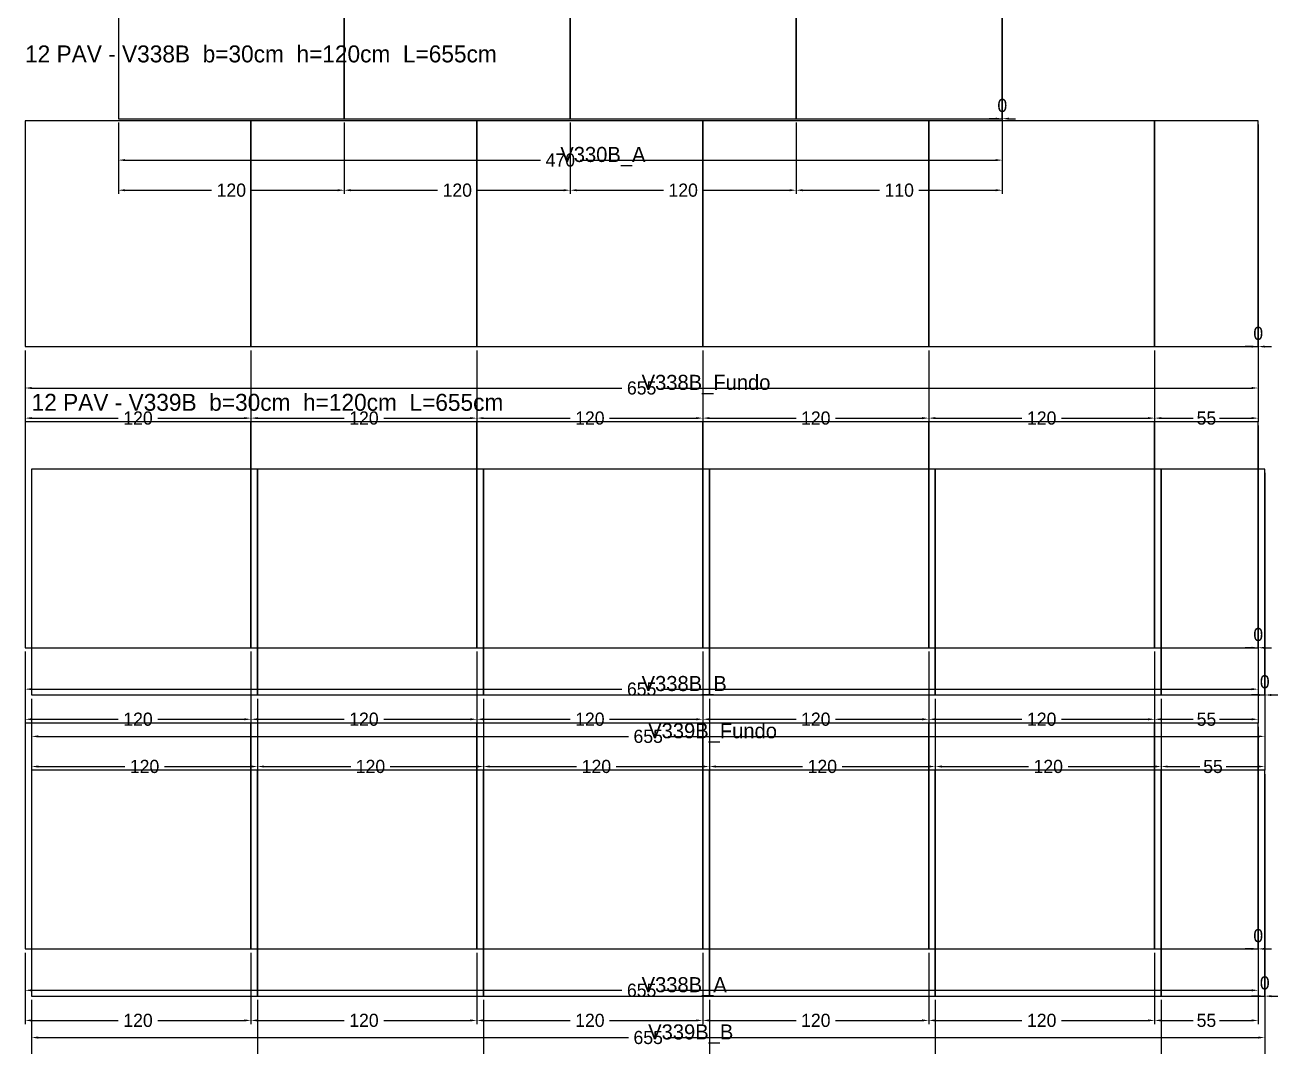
# Model space of a CAD drawing. Header units: metres. Extents: x 180 to 6304, y -11808 to -336.
# Drawn here: x 3304 to 3970, y -2813 to -2270 of the extents above; entities that cross this region are included whole.
import ezdxf

# ---------------------------------------------------------------- set-up
doc = ezdxf.new("R2010")
doc.units = ezdxf.units.M
doc.layers.add('COTA', color=3, linetype='Continuous')
doc.dimstyles.new('COTA_VIG', dxfattribs={"dimtxt": 7, "dimasz": 3.5, "dimexe": 2, "dimexo": 2, "dimgap": 1.5, "dimtad": 1, "dimdec": 1, "dimcen": 2.5, "dimclrd": 3, "dimclre": 3, "dimclrt": 3, "dimazin": 3, "dimtfac": 1, "dimtmove": 0, "dimatfit": 3})

# ---------------------------------------------------------------- blocks, each defined once
blk = doc.blocks.new('_CLOSEDFILLED')
at = {"color": 0, "linetype": 'BYBLOCK'}
blk.add_solid([(-1, 0.16), (0, 0), (-1, -0.16)], dxfattribs=at)
blk = doc.blocks.new('*D424')
at = {"color": 3}
for p, q in [((3353.69, -2321.85), (3353.69, -2343.85)), ((3823.19, -2321.85), (3823.19, -2343.85)), ((3357.19, -2341.85), (3577.94, -2341.85)), ((3598.94, -2341.85), (3819.69, -2341.85))]:
    blk.add_line(p, q, dxfattribs=at)
at = {"layer": 'Defpoints'}
for p in [(3353.69, -2319.85), (3823.19, -2319.85), (3353.69, -2341.85)]:
    blk.add_point(p, dxfattribs=at)
at = {"layer": 'COTA', "color": 3, "xscale": 3.5, "yscale": 3.5, "rotation": 180}
blk.add_blockref('_CLOSEDFILLED', (3353.69, -2341.85), dxfattribs=at)
at = {"layer": 'COTA', "color": 3, "xscale": 3.5, "yscale": 3.5}
blk.add_blockref('_CLOSEDFILLED', (3823.19, -2341.85), dxfattribs=at)
at = {"layer": 'COTA', "color": 3, "insert": (3588.44, -2341.85), "char_height": 7, "attachment_point": 5}
blk.add_mtext('470', dxfattribs=at)
blk = doc.blocks.new('*D425')
at = {"color": 3}
for p, q in [((3353.69, -2321.85), (3353.69, -2359.85)), ((3473.69, -2321.85), (3473.69, -2359.85)), ((3357.19, -2357.85), (3403.19, -2357.85)), ((3424.19, -2357.85), (3470.19, -2357.85))]:
    blk.add_line(p, q, dxfattribs=at)
at = {"layer": 'Defpoints'}
for p in [(3353.69, -2319.85), (3473.69, -2319.85), (3353.69, -2357.85)]:
    blk.add_point(p, dxfattribs=at)
at = {"layer": 'COTA', "color": 3, "xscale": 3.5, "yscale": 3.5, "rotation": 180}
blk.add_blockref('_CLOSEDFILLED', (3353.69, -2357.85), dxfattribs=at)
at = {"layer": 'COTA', "color": 3, "xscale": 3.5, "yscale": 3.5}
blk.add_blockref('_CLOSEDFILLED', (3473.69, -2357.85), dxfattribs=at)
at = {"layer": 'COTA', "color": 3, "insert": (3413.69, -2357.85), "char_height": 7, "attachment_point": 5}
blk.add_mtext('120', dxfattribs=at)
blk = doc.blocks.new('*D426')
at = {"color": 3}
for p, q in [((3473.69, -2321.85), (3473.69, -2359.85)), ((3593.69, -2321.85), (3593.69, -2359.85)), ((3477.19, -2357.85), (3523.19, -2357.85)), ((3544.19, -2357.85), (3590.19, -2357.85))]:
    blk.add_line(p, q, dxfattribs=at)
at = {"layer": 'Defpoints'}
for p in [(3473.69, -2319.85), (3593.69, -2319.85), (3473.69, -2357.85)]:
    blk.add_point(p, dxfattribs=at)
at = {"layer": 'COTA', "color": 3, "xscale": 3.5, "yscale": 3.5, "rotation": 180}
blk.add_blockref('_CLOSEDFILLED', (3473.69, -2357.85), dxfattribs=at)
at = {"layer": 'COTA', "color": 3, "xscale": 3.5, "yscale": 3.5}
blk.add_blockref('_CLOSEDFILLED', (3593.69, -2357.85), dxfattribs=at)
at = {"layer": 'COTA', "color": 3, "insert": (3533.69, -2357.85), "char_height": 7, "attachment_point": 5}
blk.add_mtext('120', dxfattribs=at)
blk = doc.blocks.new('*D427')
at = {"color": 3}
for p, q in [((3593.69, -2321.85), (3593.69, -2359.85)), ((3713.69, -2321.85), (3713.69, -2359.85)), ((3597.19, -2357.85), (3643.19, -2357.85)), ((3664.19, -2357.85), (3710.19, -2357.85))]:
    blk.add_line(p, q, dxfattribs=at)
at = {"layer": 'Defpoints'}
for p in [(3593.69, -2319.85), (3713.69, -2319.85), (3593.69, -2357.85)]:
    blk.add_point(p, dxfattribs=at)
at = {"layer": 'COTA', "color": 3, "xscale": 3.5, "yscale": 3.5, "rotation": 180}
blk.add_blockref('_CLOSEDFILLED', (3593.69, -2357.85), dxfattribs=at)
at = {"layer": 'COTA', "color": 3, "xscale": 3.5, "yscale": 3.5}
blk.add_blockref('_CLOSEDFILLED', (3713.69, -2357.85), dxfattribs=at)
at = {"layer": 'COTA', "color": 3, "insert": (3653.69, -2357.85), "char_height": 7, "attachment_point": 5}
blk.add_mtext('120', dxfattribs=at)
blk = doc.blocks.new('*D428')
at = {"color": 3}
for p, q in [((3713.69, -2321.85), (3713.69, -2359.85)), ((3823.19, -2321.85), (3823.19, -2359.85)), ((3717.19, -2357.85), (3757.94, -2357.85)), ((3778.94, -2357.85), (3819.69, -2357.85))]:
    blk.add_line(p, q, dxfattribs=at)
at = {"layer": 'Defpoints'}
for p in [(3713.69, -2319.85), (3823.19, -2319.85), (3713.69, -2357.85)]:
    blk.add_point(p, dxfattribs=at)
at = {"layer": 'COTA', "color": 3, "xscale": 3.5, "yscale": 3.5, "rotation": 180}
blk.add_blockref('_CLOSEDFILLED', (3713.69, -2357.85), dxfattribs=at)
at = {"layer": 'COTA', "color": 3, "xscale": 3.5, "yscale": 3.5}
blk.add_blockref('_CLOSEDFILLED', (3823.19, -2357.85), dxfattribs=at)
at = {"layer": 'COTA', "color": 3, "insert": (3768.44, -2357.85), "char_height": 7, "attachment_point": 5}
blk.add_mtext('110', dxfattribs=at)
blk = doc.blocks.new('*D652')
at = {"color": 3}
for p, q in [((3304.12, -2762.93), (3304.12, -2784.93)), ((3959.12, -2762.93), (3959.12, -2784.93)), ((3307.62, -2782.93), (3621.12, -2782.93)), ((3642.12, -2782.93), (3955.62, -2782.93))]:
    blk.add_line(p, q, dxfattribs=at)
at = {"layer": 'Defpoints'}
for p in [(3304.12, -2760.93), (3959.12, -2760.93), (3304.12, -2782.93)]:
    blk.add_point(p, dxfattribs=at)
at = {"layer": 'COTA', "color": 3, "xscale": 3.5, "yscale": 3.5, "rotation": 180}
blk.add_blockref('_CLOSEDFILLED', (3304.12, -2782.93), dxfattribs=at)
at = {"layer": 'COTA', "color": 3, "xscale": 3.5, "yscale": 3.5}
blk.add_blockref('_CLOSEDFILLED', (3959.12, -2782.93), dxfattribs=at)
at = {"layer": 'COTA', "color": 3, "insert": (3631.62, -2782.93), "char_height": 7, "attachment_point": 5}
blk.add_mtext('655', dxfattribs=at)
blk = doc.blocks.new('*D653')
at = {"color": 3}
for p, q in [((3304.12, -2762.93), (3304.12, -2800.93)), ((3424.12, -2762.93), (3424.12, -2800.93)), ((3307.62, -2798.93), (3353.62, -2798.93)), ((3374.62, -2798.93), (3420.62, -2798.93))]:
    blk.add_line(p, q, dxfattribs=at)
at = {"layer": 'Defpoints'}
for p in [(3304.12, -2760.93), (3424.12, -2760.93), (3304.12, -2798.93)]:
    blk.add_point(p, dxfattribs=at)
at = {"layer": 'COTA', "color": 3, "xscale": 3.5, "yscale": 3.5, "rotation": 180}
blk.add_blockref('_CLOSEDFILLED', (3304.12, -2798.93), dxfattribs=at)
at = {"layer": 'COTA', "color": 3, "xscale": 3.5, "yscale": 3.5}
blk.add_blockref('_CLOSEDFILLED', (3424.12, -2798.93), dxfattribs=at)
at = {"layer": 'COTA', "color": 3, "insert": (3364.12, -2798.93), "char_height": 7, "attachment_point": 5}
blk.add_mtext('120', dxfattribs=at)
blk = doc.blocks.new('*D654')
at = {"color": 3}
for p, q in [((3424.12, -2762.93), (3424.12, -2800.93)), ((3544.12, -2762.93), (3544.12, -2800.93)), ((3427.62, -2798.93), (3473.62, -2798.93)), ((3494.62, -2798.93), (3540.62, -2798.93))]:
    blk.add_line(p, q, dxfattribs=at)
at = {"layer": 'Defpoints'}
for p in [(3424.12, -2760.93), (3544.12, -2760.93), (3424.12, -2798.93)]:
    blk.add_point(p, dxfattribs=at)
at = {"layer": 'COTA', "color": 3, "xscale": 3.5, "yscale": 3.5, "rotation": 180}
blk.add_blockref('_CLOSEDFILLED', (3424.12, -2798.93), dxfattribs=at)
at = {"layer": 'COTA', "color": 3, "xscale": 3.5, "yscale": 3.5}
blk.add_blockref('_CLOSEDFILLED', (3544.12, -2798.93), dxfattribs=at)
at = {"layer": 'COTA', "color": 3, "insert": (3484.12, -2798.93), "char_height": 7, "attachment_point": 5}
blk.add_mtext('120', dxfattribs=at)
blk = doc.blocks.new('*D655')
at = {"color": 3}
for p, q in [((3544.12, -2762.93), (3544.12, -2800.93)), ((3664.12, -2762.93), (3664.12, -2800.93)), ((3547.62, -2798.93), (3593.62, -2798.93)), ((3614.62, -2798.93), (3660.62, -2798.93))]:
    blk.add_line(p, q, dxfattribs=at)
at = {"layer": 'Defpoints'}
for p in [(3544.12, -2760.93), (3664.12, -2760.93), (3544.12, -2798.93)]:
    blk.add_point(p, dxfattribs=at)
at = {"layer": 'COTA', "color": 3, "xscale": 3.5, "yscale": 3.5, "rotation": 180}
blk.add_blockref('_CLOSEDFILLED', (3544.12, -2798.93), dxfattribs=at)
at = {"layer": 'COTA', "color": 3, "xscale": 3.5, "yscale": 3.5}
blk.add_blockref('_CLOSEDFILLED', (3664.12, -2798.93), dxfattribs=at)
at = {"layer": 'COTA', "color": 3, "insert": (3604.12, -2798.93), "char_height": 7, "attachment_point": 5}
blk.add_mtext('120', dxfattribs=at)
blk = doc.blocks.new('*D656')
at = {"color": 3}
for p, q in [((3664.12, -2762.93), (3664.12, -2800.93)), ((3784.12, -2762.93), (3784.12, -2800.93)), ((3667.62, -2798.93), (3713.62, -2798.93)), ((3734.62, -2798.93), (3780.62, -2798.93))]:
    blk.add_line(p, q, dxfattribs=at)
at = {"layer": 'Defpoints'}
for p in [(3664.12, -2760.93), (3784.12, -2760.93), (3664.12, -2798.93)]:
    blk.add_point(p, dxfattribs=at)
at = {"layer": 'COTA', "color": 3, "xscale": 3.5, "yscale": 3.5, "rotation": 180}
blk.add_blockref('_CLOSEDFILLED', (3664.12, -2798.93), dxfattribs=at)
at = {"layer": 'COTA', "color": 3, "xscale": 3.5, "yscale": 3.5}
blk.add_blockref('_CLOSEDFILLED', (3784.12, -2798.93), dxfattribs=at)
at = {"layer": 'COTA', "color": 3, "insert": (3724.12, -2798.93), "char_height": 7, "attachment_point": 5}
blk.add_mtext('120', dxfattribs=at)
blk = doc.blocks.new('*D657')
at = {"color": 3}
for p, q in [((3784.12, -2762.93), (3784.12, -2800.93)), ((3904.12, -2762.93), (3904.12, -2800.93)), ((3787.62, -2798.93), (3833.62, -2798.93)), ((3854.62, -2798.93), (3900.62, -2798.93))]:
    blk.add_line(p, q, dxfattribs=at)
at = {"layer": 'Defpoints'}
for p in [(3784.12, -2760.93), (3904.12, -2760.93), (3784.12, -2798.93)]:
    blk.add_point(p, dxfattribs=at)
at = {"layer": 'COTA', "color": 3, "xscale": 3.5, "yscale": 3.5, "rotation": 180}
blk.add_blockref('_CLOSEDFILLED', (3784.12, -2798.93), dxfattribs=at)
at = {"layer": 'COTA', "color": 3, "xscale": 3.5, "yscale": 3.5}
blk.add_blockref('_CLOSEDFILLED', (3904.12, -2798.93), dxfattribs=at)
at = {"layer": 'COTA', "color": 3, "insert": (3844.12, -2798.93), "char_height": 7, "attachment_point": 5}
blk.add_mtext('120', dxfattribs=at)
blk = doc.blocks.new('*D658')
at = {"color": 3}
for p, q in [((3904.12, -2762.93), (3904.12, -2800.93)), ((3959.12, -2762.93), (3959.12, -2800.93)), ((3907.62, -2798.93), (3924.62, -2798.93)), ((3938.62, -2798.93), (3955.62, -2798.93))]:
    blk.add_line(p, q, dxfattribs=at)
at = {"layer": 'Defpoints'}
for p in [(3904.12, -2760.93), (3959.12, -2760.93), (3904.12, -2798.93)]:
    blk.add_point(p, dxfattribs=at)
at = {"layer": 'COTA', "color": 3, "xscale": 3.5, "yscale": 3.5, "rotation": 180}
blk.add_blockref('_CLOSEDFILLED', (3904.12, -2798.93), dxfattribs=at)
at = {"layer": 'COTA', "color": 3, "xscale": 3.5, "yscale": 3.5}
blk.add_blockref('_CLOSEDFILLED', (3959.12, -2798.93), dxfattribs=at)
at = {"layer": 'COTA', "color": 3, "insert": (3931.62, -2798.93), "char_height": 7, "attachment_point": 5}
blk.add_mtext('55', dxfattribs=at)
blk = doc.blocks.new('*D660')
at = {"color": 3}
for p, q in [((3304.12, -2602.93), (3304.12, -2624.93)), ((3959.12, -2602.93), (3959.12, -2624.93)), ((3307.62, -2622.93), (3621.12, -2622.93)), ((3642.12, -2622.93), (3955.62, -2622.93))]:
    blk.add_line(p, q, dxfattribs=at)
at = {"layer": 'Defpoints'}
for p in [(3304.12, -2600.93), (3959.12, -2600.93), (3304.12, -2622.93)]:
    blk.add_point(p, dxfattribs=at)
at = {"layer": 'COTA', "color": 3, "xscale": 3.5, "yscale": 3.5, "rotation": 180}
blk.add_blockref('_CLOSEDFILLED', (3304.12, -2622.93), dxfattribs=at)
at = {"layer": 'COTA', "color": 3, "xscale": 3.5, "yscale": 3.5}
blk.add_blockref('_CLOSEDFILLED', (3959.12, -2622.93), dxfattribs=at)
at = {"layer": 'COTA', "color": 3, "insert": (3631.62, -2622.93), "char_height": 7, "attachment_point": 5}
blk.add_mtext('655', dxfattribs=at)
blk = doc.blocks.new('*D661')
at = {"color": 3}
for p, q in [((3304.12, -2602.93), (3304.12, -2640.93)), ((3424.12, -2602.93), (3424.12, -2640.93)), ((3307.62, -2638.93), (3353.62, -2638.93)), ((3374.62, -2638.93), (3420.62, -2638.93))]:
    blk.add_line(p, q, dxfattribs=at)
at = {"layer": 'Defpoints'}
for p in [(3304.12, -2600.93), (3424.12, -2600.93), (3304.12, -2638.93)]:
    blk.add_point(p, dxfattribs=at)
at = {"layer": 'COTA', "color": 3, "xscale": 3.5, "yscale": 3.5, "rotation": 180}
blk.add_blockref('_CLOSEDFILLED', (3304.12, -2638.93), dxfattribs=at)
at = {"layer": 'COTA', "color": 3, "xscale": 3.5, "yscale": 3.5}
blk.add_blockref('_CLOSEDFILLED', (3424.12, -2638.93), dxfattribs=at)
at = {"layer": 'COTA', "color": 3, "insert": (3364.12, -2638.93), "char_height": 7, "attachment_point": 5}
blk.add_mtext('120', dxfattribs=at)
blk = doc.blocks.new('*D662')
at = {"color": 3}
for p, q in [((3424.12, -2602.93), (3424.12, -2640.93)), ((3544.12, -2602.93), (3544.12, -2640.93)), ((3427.62, -2638.93), (3473.62, -2638.93)), ((3494.62, -2638.93), (3540.62, -2638.93))]:
    blk.add_line(p, q, dxfattribs=at)
at = {"layer": 'Defpoints'}
for p in [(3424.12, -2600.93), (3544.12, -2600.93), (3424.12, -2638.93)]:
    blk.add_point(p, dxfattribs=at)
at = {"layer": 'COTA', "color": 3, "xscale": 3.5, "yscale": 3.5, "rotation": 180}
blk.add_blockref('_CLOSEDFILLED', (3424.12, -2638.93), dxfattribs=at)
at = {"layer": 'COTA', "color": 3, "xscale": 3.5, "yscale": 3.5}
blk.add_blockref('_CLOSEDFILLED', (3544.12, -2638.93), dxfattribs=at)
at = {"layer": 'COTA', "color": 3, "insert": (3484.12, -2638.93), "char_height": 7, "attachment_point": 5}
blk.add_mtext('120', dxfattribs=at)
blk = doc.blocks.new('*D663')
at = {"color": 3}
for p, q in [((3544.12, -2602.93), (3544.12, -2640.93)), ((3664.12, -2602.93), (3664.12, -2640.93)), ((3547.62, -2638.93), (3593.62, -2638.93)), ((3614.62, -2638.93), (3660.62, -2638.93))]:
    blk.add_line(p, q, dxfattribs=at)
at = {"layer": 'Defpoints'}
for p in [(3544.12, -2600.93), (3664.12, -2600.93), (3544.12, -2638.93)]:
    blk.add_point(p, dxfattribs=at)
at = {"layer": 'COTA', "color": 3, "xscale": 3.5, "yscale": 3.5, "rotation": 180}
blk.add_blockref('_CLOSEDFILLED', (3544.12, -2638.93), dxfattribs=at)
at = {"layer": 'COTA', "color": 3, "xscale": 3.5, "yscale": 3.5}
blk.add_blockref('_CLOSEDFILLED', (3664.12, -2638.93), dxfattribs=at)
at = {"layer": 'COTA', "color": 3, "insert": (3604.12, -2638.93), "char_height": 7, "attachment_point": 5}
blk.add_mtext('120', dxfattribs=at)
blk = doc.blocks.new('*D664')
at = {"color": 3}
for p, q in [((3664.12, -2602.93), (3664.12, -2640.93)), ((3784.12, -2602.93), (3784.12, -2640.93)), ((3667.62, -2638.93), (3713.62, -2638.93)), ((3734.62, -2638.93), (3780.62, -2638.93))]:
    blk.add_line(p, q, dxfattribs=at)
at = {"layer": 'Defpoints'}
for p in [(3664.12, -2600.93), (3784.12, -2600.93), (3664.12, -2638.93)]:
    blk.add_point(p, dxfattribs=at)
at = {"layer": 'COTA', "color": 3, "xscale": 3.5, "yscale": 3.5, "rotation": 180}
blk.add_blockref('_CLOSEDFILLED', (3664.12, -2638.93), dxfattribs=at)
at = {"layer": 'COTA', "color": 3, "xscale": 3.5, "yscale": 3.5}
blk.add_blockref('_CLOSEDFILLED', (3784.12, -2638.93), dxfattribs=at)
at = {"layer": 'COTA', "color": 3, "insert": (3724.12, -2638.93), "char_height": 7, "attachment_point": 5}
blk.add_mtext('120', dxfattribs=at)
blk = doc.blocks.new('*D665')
at = {"color": 3}
for p, q in [((3784.12, -2602.93), (3784.12, -2640.93)), ((3904.12, -2602.93), (3904.12, -2640.93)), ((3787.62, -2638.93), (3833.62, -2638.93)), ((3854.62, -2638.93), (3900.62, -2638.93))]:
    blk.add_line(p, q, dxfattribs=at)
at = {"layer": 'Defpoints'}
for p in [(3784.12, -2600.93), (3904.12, -2600.93), (3784.12, -2638.93)]:
    blk.add_point(p, dxfattribs=at)
at = {"layer": 'COTA', "color": 3, "xscale": 3.5, "yscale": 3.5, "rotation": 180}
blk.add_blockref('_CLOSEDFILLED', (3784.12, -2638.93), dxfattribs=at)
at = {"layer": 'COTA', "color": 3, "xscale": 3.5, "yscale": 3.5}
blk.add_blockref('_CLOSEDFILLED', (3904.12, -2638.93), dxfattribs=at)
at = {"layer": 'COTA', "color": 3, "insert": (3844.12, -2638.93), "char_height": 7, "attachment_point": 5}
blk.add_mtext('120', dxfattribs=at)
blk = doc.blocks.new('*D666')
at = {"color": 3}
for p, q in [((3904.12, -2602.93), (3904.12, -2640.93)), ((3959.12, -2602.93), (3959.12, -2640.93)), ((3907.62, -2638.93), (3924.62, -2638.93)), ((3938.62, -2638.93), (3955.62, -2638.93))]:
    blk.add_line(p, q, dxfattribs=at)
at = {"layer": 'Defpoints'}
for p in [(3904.12, -2600.93), (3959.12, -2600.93), (3904.12, -2638.93)]:
    blk.add_point(p, dxfattribs=at)
at = {"layer": 'COTA', "color": 3, "xscale": 3.5, "yscale": 3.5, "rotation": 180}
blk.add_blockref('_CLOSEDFILLED', (3904.12, -2638.93), dxfattribs=at)
at = {"layer": 'COTA', "color": 3, "xscale": 3.5, "yscale": 3.5}
blk.add_blockref('_CLOSEDFILLED', (3959.12, -2638.93), dxfattribs=at)
at = {"layer": 'COTA', "color": 3, "insert": (3931.62, -2638.93), "char_height": 7, "attachment_point": 5}
blk.add_mtext('55', dxfattribs=at)
blk = doc.blocks.new('*D668')
at = {"color": 3}
for p, q in [((3304.12, -2442.93), (3304.12, -2464.93)), ((3959.12, -2442.93), (3959.12, -2464.93)), ((3307.62, -2462.93), (3621.12, -2462.93)), ((3642.12, -2462.93), (3955.62, -2462.93))]:
    blk.add_line(p, q, dxfattribs=at)
at = {"layer": 'Defpoints'}
for p in [(3304.12, -2440.93), (3959.12, -2440.93), (3304.12, -2462.93)]:
    blk.add_point(p, dxfattribs=at)
at = {"layer": 'COTA', "color": 3, "xscale": 3.5, "yscale": 3.5, "rotation": 180}
blk.add_blockref('_CLOSEDFILLED', (3304.12, -2462.93), dxfattribs=at)
at = {"layer": 'COTA', "color": 3, "xscale": 3.5, "yscale": 3.5}
blk.add_blockref('_CLOSEDFILLED', (3959.12, -2462.93), dxfattribs=at)
at = {"layer": 'COTA', "color": 3, "insert": (3631.62, -2462.93), "char_height": 7, "attachment_point": 5}
blk.add_mtext('655', dxfattribs=at)
blk = doc.blocks.new('*D669')
at = {"color": 3}
for p, q in [((3304.12, -2442.93), (3304.12, -2480.93)), ((3424.12, -2442.93), (3424.12, -2480.93)), ((3307.62, -2478.93), (3353.62, -2478.93)), ((3374.62, -2478.93), (3420.62, -2478.93))]:
    blk.add_line(p, q, dxfattribs=at)
at = {"layer": 'Defpoints'}
for p in [(3304.12, -2440.93), (3424.12, -2440.93), (3304.12, -2478.93)]:
    blk.add_point(p, dxfattribs=at)
at = {"layer": 'COTA', "color": 3, "xscale": 3.5, "yscale": 3.5, "rotation": 180}
blk.add_blockref('_CLOSEDFILLED', (3304.12, -2478.93), dxfattribs=at)
at = {"layer": 'COTA', "color": 3, "xscale": 3.5, "yscale": 3.5}
blk.add_blockref('_CLOSEDFILLED', (3424.12, -2478.93), dxfattribs=at)
at = {"layer": 'COTA', "color": 3, "insert": (3364.12, -2478.93), "char_height": 7, "attachment_point": 5}
blk.add_mtext('120', dxfattribs=at)
blk = doc.blocks.new('*D670')
at = {"color": 3}
for p, q in [((3424.12, -2442.93), (3424.12, -2480.93)), ((3544.12, -2442.93), (3544.12, -2480.93)), ((3427.62, -2478.93), (3473.62, -2478.93)), ((3494.62, -2478.93), (3540.62, -2478.93))]:
    blk.add_line(p, q, dxfattribs=at)
at = {"layer": 'Defpoints'}
for p in [(3424.12, -2440.93), (3544.12, -2440.93), (3424.12, -2478.93)]:
    blk.add_point(p, dxfattribs=at)
at = {"layer": 'COTA', "color": 3, "xscale": 3.5, "yscale": 3.5, "rotation": 180}
blk.add_blockref('_CLOSEDFILLED', (3424.12, -2478.93), dxfattribs=at)
at = {"layer": 'COTA', "color": 3, "xscale": 3.5, "yscale": 3.5}
blk.add_blockref('_CLOSEDFILLED', (3544.12, -2478.93), dxfattribs=at)
at = {"layer": 'COTA', "color": 3, "insert": (3484.12, -2478.93), "char_height": 7, "attachment_point": 5}
blk.add_mtext('120', dxfattribs=at)
blk = doc.blocks.new('*D671')
at = {"color": 3}
for p, q in [((3544.12, -2442.93), (3544.12, -2480.93)), ((3664.12, -2442.93), (3664.12, -2480.93)), ((3547.62, -2478.93), (3593.62, -2478.93)), ((3614.62, -2478.93), (3660.62, -2478.93))]:
    blk.add_line(p, q, dxfattribs=at)
at = {"layer": 'Defpoints'}
for p in [(3544.12, -2440.93), (3664.12, -2440.93), (3544.12, -2478.93)]:
    blk.add_point(p, dxfattribs=at)
at = {"layer": 'COTA', "color": 3, "xscale": 3.5, "yscale": 3.5, "rotation": 180}
blk.add_blockref('_CLOSEDFILLED', (3544.12, -2478.93), dxfattribs=at)
at = {"layer": 'COTA', "color": 3, "xscale": 3.5, "yscale": 3.5}
blk.add_blockref('_CLOSEDFILLED', (3664.12, -2478.93), dxfattribs=at)
at = {"layer": 'COTA', "color": 3, "insert": (3604.12, -2478.93), "char_height": 7, "attachment_point": 5}
blk.add_mtext('120', dxfattribs=at)
blk = doc.blocks.new('*D672')
at = {"color": 3}
for p, q in [((3664.12, -2442.93), (3664.12, -2480.93)), ((3784.12, -2442.93), (3784.12, -2480.93)), ((3667.62, -2478.93), (3713.62, -2478.93)), ((3734.62, -2478.93), (3780.62, -2478.93))]:
    blk.add_line(p, q, dxfattribs=at)
at = {"layer": 'Defpoints'}
for p in [(3664.12, -2440.93), (3784.12, -2440.93), (3664.12, -2478.93)]:
    blk.add_point(p, dxfattribs=at)
at = {"layer": 'COTA', "color": 3, "xscale": 3.5, "yscale": 3.5, "rotation": 180}
blk.add_blockref('_CLOSEDFILLED', (3664.12, -2478.93), dxfattribs=at)
at = {"layer": 'COTA', "color": 3, "xscale": 3.5, "yscale": 3.5}
blk.add_blockref('_CLOSEDFILLED', (3784.12, -2478.93), dxfattribs=at)
at = {"layer": 'COTA', "color": 3, "insert": (3724.12, -2478.93), "char_height": 7, "attachment_point": 5}
blk.add_mtext('120', dxfattribs=at)
blk = doc.blocks.new('*D673')
at = {"color": 3}
for p, q in [((3784.12, -2442.93), (3784.12, -2480.93)), ((3904.12, -2442.93), (3904.12, -2480.93)), ((3787.62, -2478.93), (3833.62, -2478.93)), ((3854.62, -2478.93), (3900.62, -2478.93))]:
    blk.add_line(p, q, dxfattribs=at)
at = {"layer": 'Defpoints'}
for p in [(3784.12, -2440.93), (3904.12, -2440.93), (3784.12, -2478.93)]:
    blk.add_point(p, dxfattribs=at)
at = {"layer": 'COTA', "color": 3, "xscale": 3.5, "yscale": 3.5, "rotation": 180}
blk.add_blockref('_CLOSEDFILLED', (3784.12, -2478.93), dxfattribs=at)
at = {"layer": 'COTA', "color": 3, "xscale": 3.5, "yscale": 3.5}
blk.add_blockref('_CLOSEDFILLED', (3904.12, -2478.93), dxfattribs=at)
at = {"layer": 'COTA', "color": 3, "insert": (3844.12, -2478.93), "char_height": 7, "attachment_point": 5}
blk.add_mtext('120', dxfattribs=at)
blk = doc.blocks.new('*D674')
at = {"color": 3}
for p, q in [((3904.12, -2442.93), (3904.12, -2480.93)), ((3959.12, -2442.93), (3959.12, -2480.93)), ((3907.62, -2478.93), (3924.62, -2478.93)), ((3938.62, -2478.93), (3955.62, -2478.93))]:
    blk.add_line(p, q, dxfattribs=at)
at = {"layer": 'Defpoints'}
for p in [(3904.12, -2440.93), (3959.12, -2440.93), (3904.12, -2478.93)]:
    blk.add_point(p, dxfattribs=at)
at = {"layer": 'COTA', "color": 3, "xscale": 3.5, "yscale": 3.5, "rotation": 180}
blk.add_blockref('_CLOSEDFILLED', (3904.12, -2478.93), dxfattribs=at)
at = {"layer": 'COTA', "color": 3, "xscale": 3.5, "yscale": 3.5}
blk.add_blockref('_CLOSEDFILLED', (3959.12, -2478.93), dxfattribs=at)
at = {"layer": 'COTA', "color": 3, "insert": (3931.62, -2478.93), "char_height": 7, "attachment_point": 5}
blk.add_mtext('55', dxfattribs=at)
blk = doc.blocks.new('*D708')
at = {"color": 3}
for p, q in [((3307.6, -2788.03), (3307.6, -2810.03)), ((3962.6, -2788.03), (3962.6, -2810.03)), ((3311.1, -2808.03), (3624.6, -2808.03)), ((3645.6, -2808.03), (3959.1, -2808.03))]:
    blk.add_line(p, q, dxfattribs=at)
at = {"layer": 'Defpoints'}
for p in [(3307.6, -2786.03), (3962.6, -2786.03), (3307.6, -2808.03)]:
    blk.add_point(p, dxfattribs=at)
at = {"layer": 'COTA', "color": 3, "xscale": 3.5, "yscale": 3.5, "rotation": 180}
blk.add_blockref('_CLOSEDFILLED', (3307.6, -2808.03), dxfattribs=at)
at = {"layer": 'COTA', "color": 3, "xscale": 3.5, "yscale": 3.5}
blk.add_blockref('_CLOSEDFILLED', (3962.6, -2808.03), dxfattribs=at)
at = {"layer": 'COTA', "color": 3, "insert": (3635.1, -2808.03), "char_height": 7, "attachment_point": 5}
blk.add_mtext('655', dxfattribs=at)
blk = doc.blocks.new('*D709')
at = {"color": 3}
for p, q in [((3307.6, -2788.03), (3307.6, -2826.03)), ((3427.6, -2788.03), (3427.6, -2826.03)), ((3311.1, -2824.03), (3357.1, -2824.03)), ((3378.1, -2824.03), (3424.1, -2824.03))]:
    blk.add_line(p, q, dxfattribs=at)
at = {"layer": 'Defpoints'}
for p in [(3307.6, -2786.03), (3427.6, -2786.03), (3307.6, -2824.03)]:
    blk.add_point(p, dxfattribs=at)
at = {"layer": 'COTA', "color": 3, "xscale": 3.5, "yscale": 3.5, "rotation": 180}
blk.add_blockref('_CLOSEDFILLED', (3307.6, -2824.03), dxfattribs=at)
at = {"layer": 'COTA', "color": 3, "xscale": 3.5, "yscale": 3.5}
blk.add_blockref('_CLOSEDFILLED', (3427.6, -2824.03), dxfattribs=at)
at = {"layer": 'COTA', "color": 3, "insert": (3367.6, -2824.03), "char_height": 7, "attachment_point": 5}
blk.add_mtext('120', dxfattribs=at)
blk = doc.blocks.new('*D710')
at = {"color": 3}
for p, q in [((3427.6, -2788.03), (3427.6, -2826.03)), ((3547.6, -2788.03), (3547.6, -2826.03)), ((3431.1, -2824.03), (3477.1, -2824.03)), ((3498.1, -2824.03), (3544.1, -2824.03))]:
    blk.add_line(p, q, dxfattribs=at)
at = {"layer": 'Defpoints'}
for p in [(3427.6, -2786.03), (3547.6, -2786.03), (3427.6, -2824.03)]:
    blk.add_point(p, dxfattribs=at)
at = {"layer": 'COTA', "color": 3, "xscale": 3.5, "yscale": 3.5, "rotation": 180}
blk.add_blockref('_CLOSEDFILLED', (3427.6, -2824.03), dxfattribs=at)
at = {"layer": 'COTA', "color": 3, "xscale": 3.5, "yscale": 3.5}
blk.add_blockref('_CLOSEDFILLED', (3547.6, -2824.03), dxfattribs=at)
at = {"layer": 'COTA', "color": 3, "insert": (3487.6, -2824.03), "char_height": 7, "attachment_point": 5}
blk.add_mtext('120', dxfattribs=at)
blk = doc.blocks.new('*D711')
at = {"color": 3}
for p, q in [((3547.6, -2788.03), (3547.6, -2826.03)), ((3667.6, -2788.03), (3667.6, -2826.03)), ((3551.1, -2824.03), (3597.1, -2824.03)), ((3618.1, -2824.03), (3664.1, -2824.03))]:
    blk.add_line(p, q, dxfattribs=at)
at = {"layer": 'Defpoints'}
for p in [(3547.6, -2786.03), (3667.6, -2786.03), (3547.6, -2824.03)]:
    blk.add_point(p, dxfattribs=at)
at = {"layer": 'COTA', "color": 3, "xscale": 3.5, "yscale": 3.5, "rotation": 180}
blk.add_blockref('_CLOSEDFILLED', (3547.6, -2824.03), dxfattribs=at)
at = {"layer": 'COTA', "color": 3, "xscale": 3.5, "yscale": 3.5}
blk.add_blockref('_CLOSEDFILLED', (3667.6, -2824.03), dxfattribs=at)
at = {"layer": 'COTA', "color": 3, "insert": (3607.6, -2824.03), "char_height": 7, "attachment_point": 5}
blk.add_mtext('120', dxfattribs=at)
blk = doc.blocks.new('*D712')
at = {"color": 3}
for p, q in [((3667.6, -2788.03), (3667.6, -2826.03)), ((3787.6, -2788.03), (3787.6, -2826.03)), ((3671.1, -2824.03), (3717.1, -2824.03)), ((3738.1, -2824.03), (3784.1, -2824.03))]:
    blk.add_line(p, q, dxfattribs=at)
at = {"layer": 'Defpoints'}
for p in [(3667.6, -2786.03), (3787.6, -2786.03), (3667.6, -2824.03)]:
    blk.add_point(p, dxfattribs=at)
at = {"layer": 'COTA', "color": 3, "xscale": 3.5, "yscale": 3.5, "rotation": 180}
blk.add_blockref('_CLOSEDFILLED', (3667.6, -2824.03), dxfattribs=at)
at = {"layer": 'COTA', "color": 3, "xscale": 3.5, "yscale": 3.5}
blk.add_blockref('_CLOSEDFILLED', (3787.6, -2824.03), dxfattribs=at)
at = {"layer": 'COTA', "color": 3, "insert": (3727.6, -2824.03), "char_height": 7, "attachment_point": 5}
blk.add_mtext('120', dxfattribs=at)
blk = doc.blocks.new('*D713')
at = {"color": 3}
for p, q in [((3787.6, -2788.03), (3787.6, -2826.03)), ((3907.6, -2788.03), (3907.6, -2826.03)), ((3791.1, -2824.03), (3837.1, -2824.03)), ((3858.1, -2824.03), (3904.1, -2824.03))]:
    blk.add_line(p, q, dxfattribs=at)
at = {"layer": 'Defpoints'}
for p in [(3787.6, -2786.03), (3907.6, -2786.03), (3787.6, -2824.03)]:
    blk.add_point(p, dxfattribs=at)
at = {"layer": 'COTA', "color": 3, "xscale": 3.5, "yscale": 3.5, "rotation": 180}
blk.add_blockref('_CLOSEDFILLED', (3787.6, -2824.03), dxfattribs=at)
at = {"layer": 'COTA', "color": 3, "xscale": 3.5, "yscale": 3.5}
blk.add_blockref('_CLOSEDFILLED', (3907.6, -2824.03), dxfattribs=at)
at = {"layer": 'COTA', "color": 3, "insert": (3847.6, -2824.03), "char_height": 7, "attachment_point": 5}
blk.add_mtext('120', dxfattribs=at)
blk = doc.blocks.new('*D714')
at = {"color": 3}
for p, q in [((3907.6, -2788.03), (3907.6, -2826.03)), ((3962.6, -2788.03), (3962.6, -2826.03)), ((3911.1, -2824.03), (3928.1, -2824.03)), ((3942.1, -2824.03), (3959.1, -2824.03))]:
    blk.add_line(p, q, dxfattribs=at)
at = {"layer": 'Defpoints'}
for p in [(3907.6, -2786.03), (3962.6, -2786.03), (3907.6, -2824.03)]:
    blk.add_point(p, dxfattribs=at)
at = {"layer": 'COTA', "color": 3, "xscale": 3.5, "yscale": 3.5, "rotation": 180}
blk.add_blockref('_CLOSEDFILLED', (3907.6, -2824.03), dxfattribs=at)
at = {"layer": 'COTA', "color": 3, "xscale": 3.5, "yscale": 3.5}
blk.add_blockref('_CLOSEDFILLED', (3962.6, -2824.03), dxfattribs=at)
at = {"layer": 'COTA', "color": 3, "insert": (3935.1, -2824.03), "char_height": 7, "attachment_point": 5}
blk.add_mtext('55', dxfattribs=at)
blk = doc.blocks.new('*D716')
at = {"color": 3}
for p, q in [((3307.6, -2628.03), (3307.6, -2650.03)), ((3962.6, -2628.03), (3962.6, -2650.03)), ((3311.1, -2648.03), (3624.6, -2648.03)), ((3645.6, -2648.03), (3959.1, -2648.03))]:
    blk.add_line(p, q, dxfattribs=at)
at = {"layer": 'Defpoints'}
for p in [(3307.6, -2626.03), (3962.6, -2626.03), (3307.6, -2648.03)]:
    blk.add_point(p, dxfattribs=at)
at = {"layer": 'COTA', "color": 3, "xscale": 3.5, "yscale": 3.5, "rotation": 180}
blk.add_blockref('_CLOSEDFILLED', (3307.6, -2648.03), dxfattribs=at)
at = {"layer": 'COTA', "color": 3, "xscale": 3.5, "yscale": 3.5}
blk.add_blockref('_CLOSEDFILLED', (3962.6, -2648.03), dxfattribs=at)
at = {"layer": 'COTA', "color": 3, "insert": (3635.1, -2648.03), "char_height": 7, "attachment_point": 5}
blk.add_mtext('655', dxfattribs=at)
blk = doc.blocks.new('*D717')
at = {"color": 3}
for p, q in [((3307.6, -2628.03), (3307.6, -2666.03)), ((3427.6, -2628.03), (3427.6, -2666.03)), ((3311.1, -2664.03), (3357.1, -2664.03)), ((3378.1, -2664.03), (3424.1, -2664.03))]:
    blk.add_line(p, q, dxfattribs=at)
at = {"layer": 'Defpoints'}
for p in [(3307.6, -2626.03), (3427.6, -2626.03), (3307.6, -2664.03)]:
    blk.add_point(p, dxfattribs=at)
at = {"layer": 'COTA', "color": 3, "xscale": 3.5, "yscale": 3.5, "rotation": 180}
blk.add_blockref('_CLOSEDFILLED', (3307.6, -2664.03), dxfattribs=at)
at = {"layer": 'COTA', "color": 3, "xscale": 3.5, "yscale": 3.5}
blk.add_blockref('_CLOSEDFILLED', (3427.6, -2664.03), dxfattribs=at)
at = {"layer": 'COTA', "color": 3, "insert": (3367.6, -2664.03), "char_height": 7, "attachment_point": 5}
blk.add_mtext('120', dxfattribs=at)
blk = doc.blocks.new('*D718')
at = {"color": 3}
for p, q in [((3427.6, -2628.03), (3427.6, -2666.03)), ((3547.6, -2628.03), (3547.6, -2666.03)), ((3431.1, -2664.03), (3477.1, -2664.03)), ((3498.1, -2664.03), (3544.1, -2664.03))]:
    blk.add_line(p, q, dxfattribs=at)
at = {"layer": 'Defpoints'}
for p in [(3427.6, -2626.03), (3547.6, -2626.03), (3427.6, -2664.03)]:
    blk.add_point(p, dxfattribs=at)
at = {"layer": 'COTA', "color": 3, "xscale": 3.5, "yscale": 3.5, "rotation": 180}
blk.add_blockref('_CLOSEDFILLED', (3427.6, -2664.03), dxfattribs=at)
at = {"layer": 'COTA', "color": 3, "xscale": 3.5, "yscale": 3.5}
blk.add_blockref('_CLOSEDFILLED', (3547.6, -2664.03), dxfattribs=at)
at = {"layer": 'COTA', "color": 3, "insert": (3487.6, -2664.03), "char_height": 7, "attachment_point": 5}
blk.add_mtext('120', dxfattribs=at)
blk = doc.blocks.new('*D719')
at = {"color": 3}
for p, q in [((3547.6, -2628.03), (3547.6, -2666.03)), ((3667.6, -2628.03), (3667.6, -2666.03)), ((3551.1, -2664.03), (3597.1, -2664.03)), ((3618.1, -2664.03), (3664.1, -2664.03))]:
    blk.add_line(p, q, dxfattribs=at)
at = {"layer": 'Defpoints'}
for p in [(3547.6, -2626.03), (3667.6, -2626.03), (3547.6, -2664.03)]:
    blk.add_point(p, dxfattribs=at)
at = {"layer": 'COTA', "color": 3, "xscale": 3.5, "yscale": 3.5, "rotation": 180}
blk.add_blockref('_CLOSEDFILLED', (3547.6, -2664.03), dxfattribs=at)
at = {"layer": 'COTA', "color": 3, "xscale": 3.5, "yscale": 3.5}
blk.add_blockref('_CLOSEDFILLED', (3667.6, -2664.03), dxfattribs=at)
at = {"layer": 'COTA', "color": 3, "insert": (3607.6, -2664.03), "char_height": 7, "attachment_point": 5}
blk.add_mtext('120', dxfattribs=at)
blk = doc.blocks.new('*D720')
at = {"color": 3}
for p, q in [((3667.6, -2628.03), (3667.6, -2666.03)), ((3787.6, -2628.03), (3787.6, -2666.03)), ((3671.1, -2664.03), (3717.1, -2664.03)), ((3738.1, -2664.03), (3784.1, -2664.03))]:
    blk.add_line(p, q, dxfattribs=at)
at = {"layer": 'Defpoints'}
for p in [(3667.6, -2626.03), (3787.6, -2626.03), (3667.6, -2664.03)]:
    blk.add_point(p, dxfattribs=at)
at = {"layer": 'COTA', "color": 3, "xscale": 3.5, "yscale": 3.5, "rotation": 180}
blk.add_blockref('_CLOSEDFILLED', (3667.6, -2664.03), dxfattribs=at)
at = {"layer": 'COTA', "color": 3, "xscale": 3.5, "yscale": 3.5}
blk.add_blockref('_CLOSEDFILLED', (3787.6, -2664.03), dxfattribs=at)
at = {"layer": 'COTA', "color": 3, "insert": (3727.6, -2664.03), "char_height": 7, "attachment_point": 5}
blk.add_mtext('120', dxfattribs=at)
blk = doc.blocks.new('*D721')
at = {"color": 3}
for p, q in [((3787.6, -2628.03), (3787.6, -2666.03)), ((3907.6, -2628.03), (3907.6, -2666.03)), ((3791.1, -2664.03), (3837.1, -2664.03)), ((3858.1, -2664.03), (3904.1, -2664.03))]:
    blk.add_line(p, q, dxfattribs=at)
at = {"layer": 'Defpoints'}
for p in [(3787.6, -2626.03), (3907.6, -2626.03), (3787.6, -2664.03)]:
    blk.add_point(p, dxfattribs=at)
at = {"layer": 'COTA', "color": 3, "xscale": 3.5, "yscale": 3.5, "rotation": 180}
blk.add_blockref('_CLOSEDFILLED', (3787.6, -2664.03), dxfattribs=at)
at = {"layer": 'COTA', "color": 3, "xscale": 3.5, "yscale": 3.5}
blk.add_blockref('_CLOSEDFILLED', (3907.6, -2664.03), dxfattribs=at)
at = {"layer": 'COTA', "color": 3, "insert": (3847.6, -2664.03), "char_height": 7, "attachment_point": 5}
blk.add_mtext('120', dxfattribs=at)
blk = doc.blocks.new('*D722')
at = {"color": 3}
for p, q in [((3907.6, -2628.03), (3907.6, -2666.03)), ((3962.6, -2628.03), (3962.6, -2666.03)), ((3911.1, -2664.03), (3928.1, -2664.03)), ((3942.1, -2664.03), (3959.1, -2664.03))]:
    blk.add_line(p, q, dxfattribs=at)
at = {"layer": 'Defpoints'}
for p in [(3907.6, -2626.03), (3962.6, -2626.03), (3907.6, -2664.03)]:
    blk.add_point(p, dxfattribs=at)
at = {"layer": 'COTA', "color": 3, "xscale": 3.5, "yscale": 3.5, "rotation": 180}
blk.add_blockref('_CLOSEDFILLED', (3907.6, -2664.03), dxfattribs=at)
at = {"layer": 'COTA', "color": 3, "xscale": 3.5, "yscale": 3.5}
blk.add_blockref('_CLOSEDFILLED', (3962.6, -2664.03), dxfattribs=at)
at = {"layer": 'COTA', "color": 3, "insert": (3935.1, -2664.03), "char_height": 7, "attachment_point": 5}
blk.add_mtext('55', dxfattribs=at)

msp = doc.modelspace()

# ---------------------------------------------------------------- linework, layer by layer
at = {"layer": 'Paineis'}
for points in [[(3353.69, -2319.85), (3473.69, -2319.85), (3473.69, -2199.85), (3353.69, -2199.85)], [(3473.69, -2319.85), (3593.69, -2319.85), (3593.69, -2199.85), (3473.69, -2199.85)], [(3593.69, -2319.85), (3713.69, -2319.85), (3713.69, -2199.85), (3593.69, -2199.85)], [(3713.69, -2319.85), (3823.19, -2319.85), (3823.19, -2199.85), (3713.69, -2199.85)], [(3304.12, -2440.93), (3424.12, -2440.93), (3424.12, -2320.93), (3304.12, -2320.93)], [(3424.12, -2440.93), (3544.12, -2440.93), (3544.12, -2320.93), (3424.12, -2320.93)], [(3544.12, -2440.93), (3664.12, -2440.93), (3664.12, -2320.93), (3544.12, -2320.93)], [(3664.12, -2440.93), (3784.12, -2440.93), (3784.12, -2320.93), (3664.12, -2320.93)], [(3784.12, -2440.93), (3904.12, -2440.93), (3904.12, -2320.93), (3784.12, -2320.93)], [(3904.12, -2440.93), (3959.12, -2440.93), (3959.12, -2320.93), (3904.12, -2320.93)], [(3304.12, -2600.93), (3424.12, -2600.93), (3424.12, -2480.93), (3304.12, -2480.93)], [(3424.12, -2600.93), (3544.12, -2600.93), (3544.12, -2480.93), (3424.12, -2480.93)], [(3544.12, -2600.93), (3664.12, -2600.93), (3664.12, -2480.93), (3544.12, -2480.93)], [(3664.12, -2600.93), (3784.12, -2600.93), (3784.12, -2480.93), (3664.12, -2480.93)], [(3784.12, -2600.93), (3904.12, -2600.93), (3904.12, -2480.93), (3784.12, -2480.93)], [(3904.12, -2600.93), (3959.12, -2600.93), (3959.12, -2480.93), (3904.12, -2480.93)], [(3307.6, -2626.03), (3427.6, -2626.03), (3427.6, -2506.03), (3307.6, -2506.03)], [(3427.6, -2626.03), (3547.6, -2626.03), (3547.6, -2506.03), (3427.6, -2506.03)], [(3547.6, -2626.03), (3667.6, -2626.03), (3667.6, -2506.03), (3547.6, -2506.03)], [(3667.6, -2626.03), (3787.6, -2626.03), (3787.6, -2506.03), (3667.6, -2506.03)], [(3787.6, -2626.03), (3907.6, -2626.03), (3907.6, -2506.03), (3787.6, -2506.03)], [(3907.6, -2626.03), (3962.6, -2626.03), (3962.6, -2506.03), (3907.6, -2506.03)], [(3304.12, -2760.93), (3424.12, -2760.93), (3424.12, -2640.93), (3304.12, -2640.93)], [(3424.12, -2760.93), (3544.12, -2760.93), (3544.12, -2640.93), (3424.12, -2640.93)], [(3544.12, -2760.93), (3664.12, -2760.93), (3664.12, -2640.93), (3544.12, -2640.93)], [(3664.12, -2760.93), (3784.12, -2760.93), (3784.12, -2640.93), (3664.12, -2640.93)], [(3784.12, -2760.93), (3904.12, -2760.93), (3904.12, -2640.93), (3784.12, -2640.93)], [(3904.12, -2760.93), (3959.12, -2760.93), (3959.12, -2640.93), (3904.12, -2640.93)], [(3307.6, -2786.03), (3427.6, -2786.03), (3427.6, -2666.03), (3307.6, -2666.03)], [(3427.6, -2786.03), (3547.6, -2786.03), (3547.6, -2666.03), (3427.6, -2666.03)], [(3547.6, -2786.03), (3667.6, -2786.03), (3667.6, -2666.03), (3547.6, -2666.03)], [(3667.6, -2786.03), (3787.6, -2786.03), (3787.6, -2666.03), (3667.6, -2666.03)], [(3787.6, -2786.03), (3907.6, -2786.03), (3907.6, -2666.03), (3787.6, -2666.03)], [(3907.6, -2786.03), (3962.6, -2786.03), (3962.6, -2666.03), (3907.6, -2666.03)]]:
    msp.add_lwpolyline(points, close=True, dxfattribs=at)

# ---------------------------------------------------------------- texts
at = {"layer": 'NOMENCLATURA', "char_height": 9, "attachment_point": 1}
for s, insert in [('12 PAV - V338B  b=30cm  h=120cm  L=655cm', (3304.12, -2280.93)), ('12 PAV - V339B  b=30cm  h=120cm  L=655cm', (3307.6, -2466.03))]:
    msp.add_mtext(s, dxfattribs=dict(at, insert=insert))
at = {"layer": 'Texto Secao', "char_height": 8, "attachment_point": 1}
for s, insert in [('V330B_A', (3588.44, -2334.85)), ('V338B_Fundo', (3631.62, -2455.93)), ('V338B_B', (3631.62, -2615.93)), ('V339B_Fundo', (3635.1, -2641.03)), ('V338B_A', (3631.62, -2775.93)), ('V339B_B', (3635.1, -2801.03))]:
    msp.add_mtext(s, dxfattribs=dict(at, insert=insert))

# ---------------------------------------------------------------- dimensions: what is measured, and where the dimension line sits
at = {"layer": 'COTA'}
for base, p1, p2 in [((3823.19, -2319.85), (3823.19, -2319.85), (3823.19, -2199.85)), ((3959.12, -2440.93), (3959.12, -2440.93), (3959.12, -2320.93)), ((3959.12, -2600.93), (3959.12, -2600.93), (3959.12, -2480.93)), ((3962.6, -2626.03), (3962.6, -2626.03), (3962.6, -2506.03)), ((3959.12, -2760.93), (3959.12, -2760.93), (3959.12, -2640.93)), ((3962.6, -2786.03), (3962.6, -2786.03), (3962.6, -2666.03))]:
    msp.add_linear_dim(base=base, p1=p1, p2=p2, dimstyle='COTA_VIG', dxfattribs=at).render()
for base, p1, p2, picture, middle in [((3353.69, -2341.85), (3353.69, -2319.85), (3823.19, -2319.85), '*D424', (3588.44, -2341.85)), ((3353.69, -2357.85), (3353.69, -2319.85), (3473.69, -2319.85), '*D425', (3413.69, -2357.85)), ((3473.69, -2357.85), (3473.69, -2319.85), (3593.69, -2319.85), '*D426', (3533.69, -2357.85)), ((3593.69, -2357.85), (3593.69, -2319.85), (3713.69, -2319.85), '*D427', (3653.69, -2357.85)), ((3713.69, -2357.85), (3713.69, -2319.85), (3823.19, -2319.85), '*D428', (3768.44, -2357.85)), ((3304.12, -2462.93), (3304.12, -2440.93), (3959.12, -2440.93), '*D668', (3631.62, -2462.93)), ((3304.12, -2478.93), (3304.12, -2440.93), (3424.12, -2440.93), '*D669', (3364.12, -2478.93)), ((3424.12, -2478.93), (3424.12, -2440.93), (3544.12, -2440.93), '*D670', (3484.12, -2478.93)), ((3544.12, -2478.93), (3544.12, -2440.93), (3664.12, -2440.93), '*D671', (3604.12, -2478.93)), ((3664.12, -2478.93), (3664.12, -2440.93), (3784.12, -2440.93), '*D672', (3724.12, -2478.93)), ((3784.12, -2478.93), (3784.12, -2440.93), (3904.12, -2440.93), '*D673', (3844.12, -2478.93)), ((3904.12, -2478.93), (3904.12, -2440.93), (3959.12, -2440.93), '*D674', (3931.62, -2478.93)), ((3304.12, -2622.93), (3304.12, -2600.93), (3959.12, -2600.93), '*D660', (3631.62, -2622.93)), ((3304.12, -2638.93), (3304.12, -2600.93), (3424.12, -2600.93), '*D661', (3364.12, -2638.93)), ((3424.12, -2638.93), (3424.12, -2600.93), (3544.12, -2600.93), '*D662', (3484.12, -2638.93)), ((3544.12, -2638.93), (3544.12, -2600.93), (3664.12, -2600.93), '*D663', (3604.12, -2638.93)), ((3664.12, -2638.93), (3664.12, -2600.93), (3784.12, -2600.93), '*D664', (3724.12, -2638.93)), ((3784.12, -2638.93), (3784.12, -2600.93), (3904.12, -2600.93), '*D665', (3844.12, -2638.93)), ((3904.12, -2638.93), (3904.12, -2600.93), (3959.12, -2600.93), '*D666', (3931.62, -2638.93)), ((3307.6, -2648.03), (3307.6, -2626.03), (3962.6, -2626.03), '*D716', (3635.1, -2648.03)), ((3307.6, -2664.03), (3307.6, -2626.03), (3427.6, -2626.03), '*D717', (3367.6, -2664.03)), ((3427.6, -2664.03), (3427.6, -2626.03), (3547.6, -2626.03), '*D718', (3487.6, -2664.03)), ((3547.6, -2664.03), (3547.6, -2626.03), (3667.6, -2626.03), '*D719', (3607.6, -2664.03)), ((3667.6, -2664.03), (3667.6, -2626.03), (3787.6, -2626.03), '*D720', (3727.6, -2664.03)), ((3787.6, -2664.03), (3787.6, -2626.03), (3907.6, -2626.03), '*D721', (3847.6, -2664.03)), ((3907.6, -2664.03), (3907.6, -2626.03), (3962.6, -2626.03), '*D722', (3935.1, -2664.03)), ((3304.12, -2782.93), (3304.12, -2760.93), (3959.12, -2760.93), '*D652', (3631.62, -2782.93)), ((3304.12, -2798.93), (3304.12, -2760.93), (3424.12, -2760.93), '*D653', (3364.12, -2798.93)), ((3424.12, -2798.93), (3424.12, -2760.93), (3544.12, -2760.93), '*D654', (3484.12, -2798.93)), ((3544.12, -2798.93), (3544.12, -2760.93), (3664.12, -2760.93), '*D655', (3604.12, -2798.93)), ((3664.12, -2798.93), (3664.12, -2760.93), (3784.12, -2760.93), '*D656', (3724.12, -2798.93)), ((3784.12, -2798.93), (3784.12, -2760.93), (3904.12, -2760.93), '*D657', (3844.12, -2798.93)), ((3904.12, -2798.93), (3904.12, -2760.93), (3959.12, -2760.93), '*D658', (3931.62, -2798.93)), ((3307.6, -2808.03), (3307.6, -2786.03), (3962.6, -2786.03), '*D708', (3635.1, -2808.03)), ((3307.6, -2824.03), (3307.6, -2786.03), (3427.6, -2786.03), '*D709', (3367.6, -2824.03)), ((3427.6, -2824.03), (3427.6, -2786.03), (3547.6, -2786.03), '*D710', (3487.6, -2824.03)), ((3547.6, -2824.03), (3547.6, -2786.03), (3667.6, -2786.03), '*D711', (3607.6, -2824.03)), ((3667.6, -2824.03), (3667.6, -2786.03), (3787.6, -2786.03), '*D712', (3727.6, -2824.03)), ((3787.6, -2824.03), (3787.6, -2786.03), (3907.6, -2786.03), '*D713', (3847.6, -2824.03)), ((3907.6, -2824.03), (3907.6, -2786.03), (3962.6, -2786.03), '*D714', (3935.1, -2824.03))]:
    dim = msp.add_linear_dim(base=base, p1=p1, p2=p2, dimstyle='COTA_VIG', dxfattribs=at)
    dim.commit()
    dim.dimension.update_dxf_attribs({"geometry": picture, "text_midpoint": middle})

doc.saveas('drawing.dxf')
